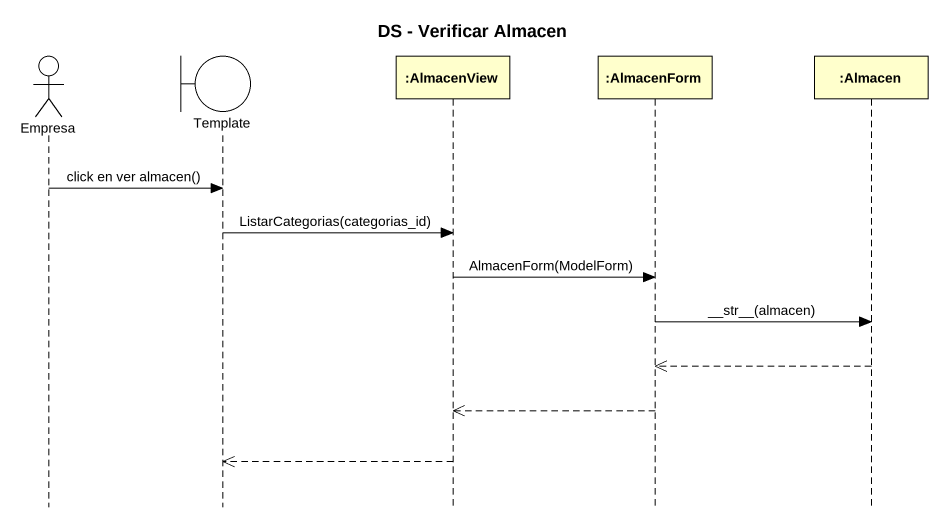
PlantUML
@startuml
title DS - Verificar Almacen
hide footbox
actor Empresa
boundary Template
participant ":AlmacenView" as AlmacenView
participant ":AlmacenForm" as AlmacenForm
participant ":Almacen" as Almacen

Empresa -> Template : click en ver almacen()
Template -> AlmacenView : ListarCategorias(categorias_id)
AlmacenView -> AlmacenForm : AlmacenForm(ModelForm)
AlmacenForm -> Almacen : ~__str~__(almacen)
Almacen -->> AlmacenForm
AlmacenForm -->> AlmacenView
AlmacenView -->> Template
@enduml
